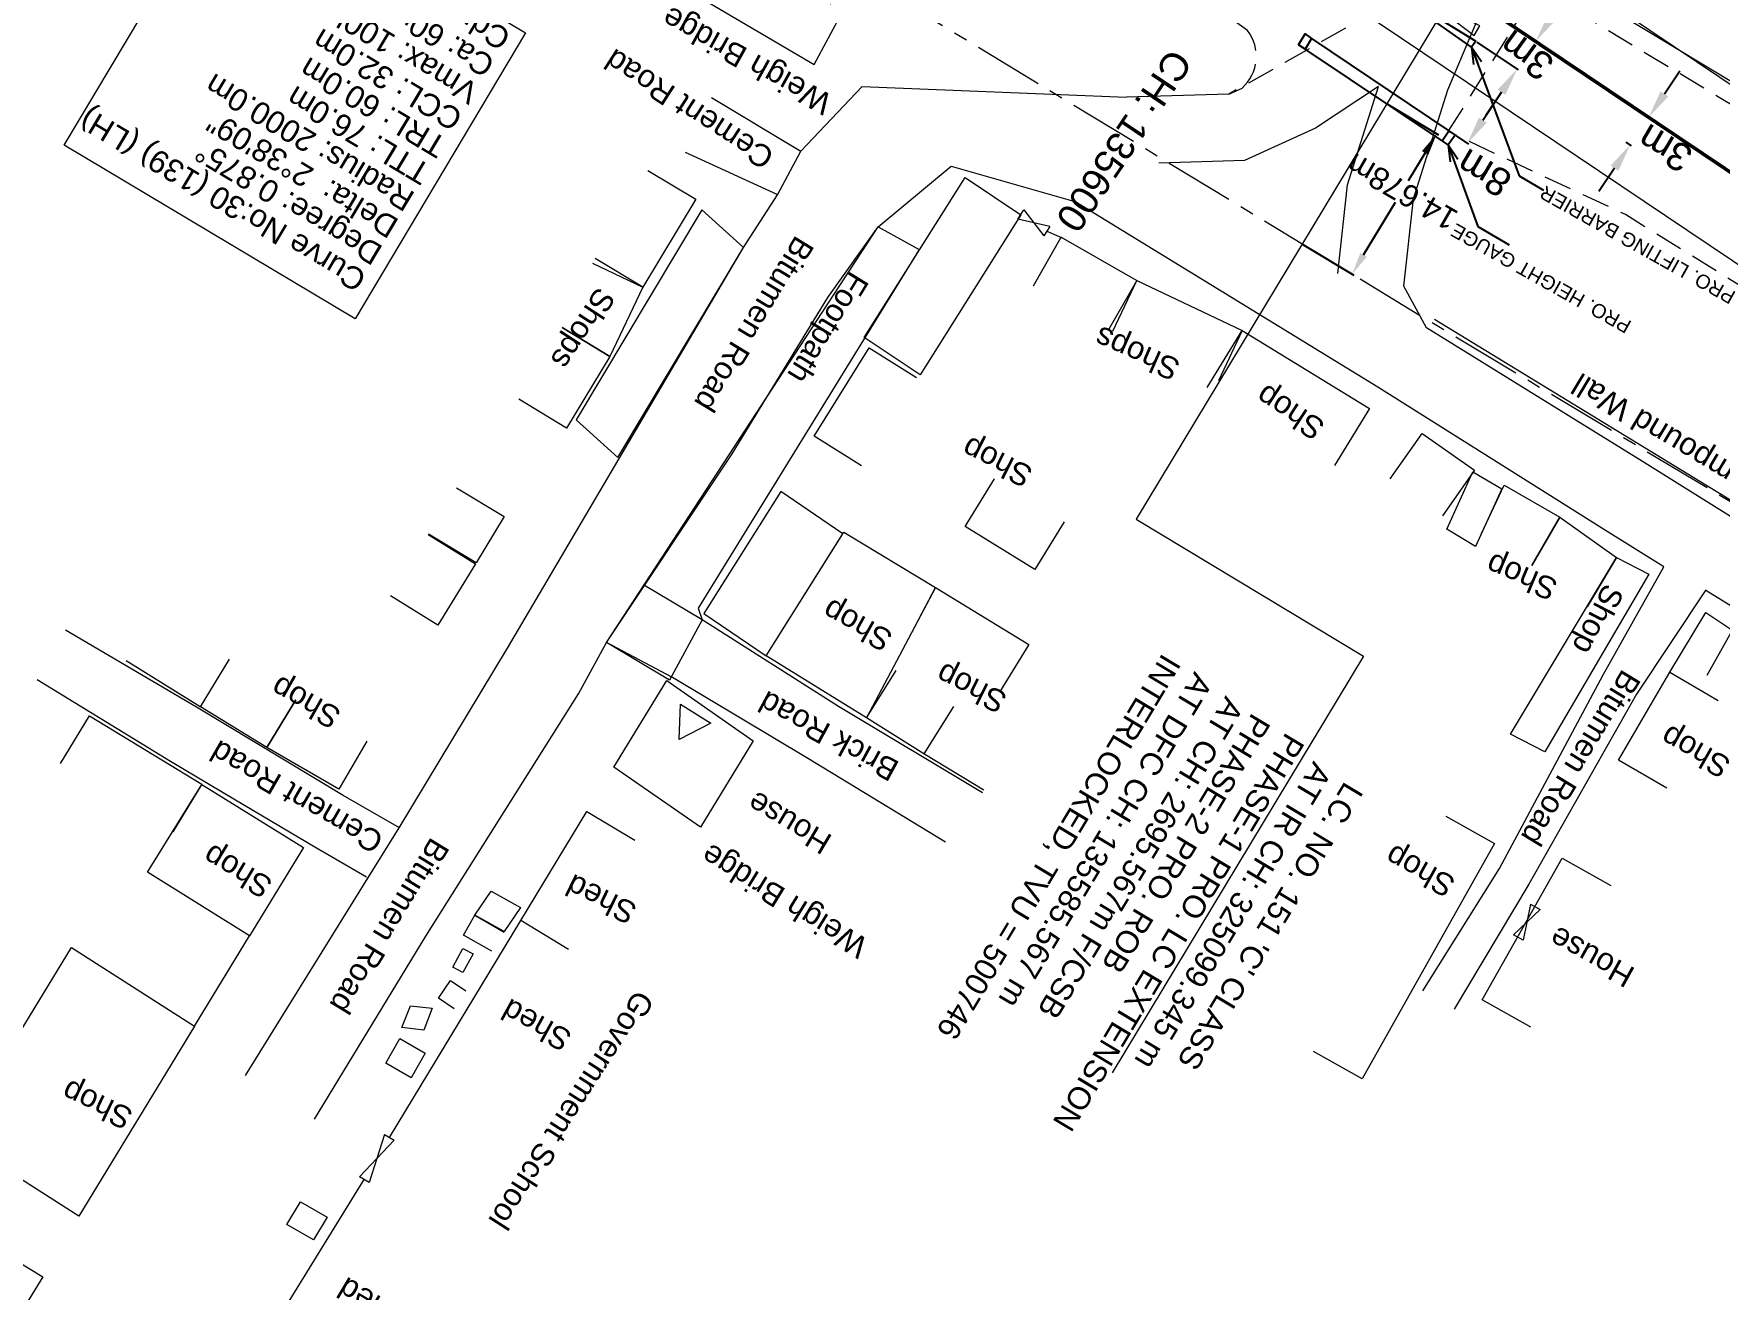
# Model space of a CAD drawing. Header units: metres. Extents: x 560405 to 1249476, y 3385111 to 6787087.
# Drawn here: x 623897.8 to 624048.8, y 3393725 to 3393837.5 of the extents above; entities that cross this region are included whole.
import ezdxf
from ezdxf.enums import TextEntityAlignment as Align

# ---------------------------------------------------------------- set-up
doc = ezdxf.new("R2010")
doc.units = ezdxf.units.M
doc.header["$MEASUREMENT"] = 0
doc.header["$PDSIZE"] = 0.05
doc.linetypes.add('CENTER', pattern=[2, 1.25, -0.25, 0.25, -0.25])
doc.linetypes.add('DASHED', pattern=[0.75, 0.5, -0.25])
doc.layers.get('Defpoints').update_dxf_attribs({"color": 5, "lineweight": 0})
for name, color, linetype, lineweight in [('Commercial Building Pucca', 7, 'Continuous', 13), ('Compound Wall', 7, 'Continuous', 13), ('Existing IR Track', 143, 'Continuous', 0), ('Existing Railway Boundary', 7, 'CENTER', 0), ('Footpath', 7, 'Continuous', 13), ('Gate', 7, 'Continuous', 13), ('Grill', 7, 'Continuous', 13), ('LC DETAILS IN PLAN', 7, 'Continuous', 0), ('OHE MAST TEXT', 7, 'Continuous', 0), ('Parking Area', 7, 'Continuous', 13), ('Proposed Chainage', 10, 'Continuous', 0), ('Proposed Curve_Details', 10, 'Continuous', 0), ('PROPOSED DFCC TRACK', 1, 'Continuous', 0), ('Residential Building Pucca', 7, 'Continuous', 13), ('Shed', 7, 'Continuous', 13), ('Subroad Edge', 34, 'Continuous', 0), ('Text', 7, 'Continuous', 0), ('Tower', 7, 'Continuous', 0)]:
    doc.layers.add(name, color=color, linetype=linetype, lineweight=lineweight)
for name, color, linetype in [('Dimension', 10, 'Continuous'), ('OP-3 CH UP', 7, 'Continuous'), ('PROPOSED ROADS', 10, 'DASHED')]:
    doc.layers.add(name, color=color, linetype=linetype)
doc.styles.add('ARIAL', font='arial.ttf')
doc.styles.get("Standard").update_dxf_attribs({"font": 'arial.ttf'})
doc.styles.add('Style-Arial', font='arial.ttf')
doc.styles.add('Text', font='arial.ttf', dxfattribs={"height": 2})
doc.linetypes.add('F-LINE', pattern='A,0.6,["X",Standard,S=0.3,R=0,X=0,Y=-0.15],0.1', length=0.7)
doc.dimstyles.get("Standard").update_dxf_attribs({"dimtxt": 2.5, "dimasz": 2.5, "dimexe": 0.18, "dimexo": 0.0625, "dimgap": 0.09, "dimtad": 0, "dimtih": 1, "dimtoh": 1, "dimdec": 3, "dimzin": 0, "dimdsep": 46, "dimtxsty": 'Standard', "dimcen": 0.09, "dimaunit": 1, "dimadec": 4, "dimazin": 0, "dimtfac": 1, "dimtdec": 3, "dimtofl": 0, "dimtmove": 0, "dimatfit": 3, "dimfxl": 1, "dimtolj": 1, "dimtzin": 0, "dimarcsym": 0})
doc.dimstyles.new('Standard$0', dxfattribs={"dimscale": 15, "dimtxt": 0.18, "dimasz": 0.18, "dimexe": 0.18, "dimexo": 0.0625, "dimgap": 0.09, "dimtad": 1, "dimtih": 1, "dimtoh": 1, "dimzin": 0, "dimdsep": 46, "dimtxsty": 'Standard', "dimcen": -0.09, "dimclrd": 256, "dimclre": 256, "dimclrt": 256, "dimadec": 0, "dimazin": 0, "dimtfac": 1, "dimtofl": 0, "dimtmove": 0, "dimatfit": 3, "dimfxl": 1, "dimtolj": 1, "dimtzin": 0, "dimlwd": -1, "dimlwe": -1, "dimarcsym": 0})

# ---------------------------------------------------------------- blocks, each defined once
blk = doc.blocks.new('*D11')
at = {"layer": 'Defpoints', "color": 0, "lineweight": 9, "transparency": 16777216}
for p in [(624019.03, 3393831.2), (624023.5, 3393828.51), (624011.45, 3393818.63)]:
    blk.add_point(p, dxfattribs=at)
at = {"layer": 'Dimension', "color": 0, "lineweight": -2, "transparency": 16777216}
for p, q in [((624019.08, 3393831.17), (624023.65, 3393828.42)), ((624022.46, 3393826.8), (624020.95, 3393824.29)), ((624016.95, 3393817.66), (624019.8, 3393822.39)), ((624011.5, 3393818.6), (624016.07, 3393815.85))]:
    blk.add_line(p, q, dxfattribs=at)
at = {"layer": 'Dimension', "color": 0, "lineweight": 9, "transparency": 16777216}
for points in [[(624022.18, 3393826.97), (624022.75, 3393826.63), (624023.5, 3393828.51)], [(624016.66, 3393817.83), (624017.23, 3393817.48), (624015.92, 3393815.94)]]:
    blk.add_solid(points, dxfattribs=at)
at = {"layer": 'Dimension', "color": 0, "lineweight": 0, "transparency": 16777216, "insert": (624020.37, 3393823.34), "char_height": 2, "attachment_point": 5, "rotation": 150}
blk.add_mtext('\\A1;14.678m', dxfattribs=at)
blk = doc.blocks.new('GT')
at = {"layer": 'Gate'}
for p, q in [((-0.5, -0.5), (-0.5, 0.5)), ((-0.5, 0.5), (0.5, -0.5)), ((0.5, 0.5), (0.5, -0.5))]:
    blk.add_line(p, q, dxfattribs=at)
at = {"layer": 'Gate', "flags": 128}
blk.add_lwpolyline([(0.5, 0.5), (-0.5, -0.5)], dxfattribs=at)
blk = doc.blocks.new('*D432')
at = {"layer": 'Defpoints', "color": 0, "lineweight": 9, "transparency": 16777216}
for p in [(624042.01, 3393830.35), (624042.51, 3393830.02), (624040.33, 3393827.85)]:
    blk.add_point(p, dxfattribs=at)
at = {"layer": 'Dimension', "color": 0, "lineweight": -2, "transparency": 16777216}
for p, q in [((624043.9, 3393832.09), (624045.29, 3393834.17)), ((624042.11, 3393830.28), (624042.61, 3393829.95)), ((624040.43, 3393827.78), (624040.93, 3393827.44)), ((624039.43, 3393825.44), (624038.03, 3393823.36))]:
    blk.add_line(p, q, dxfattribs=at)
at = {"layer": 'Dimension', "color": 0, "lineweight": 9, "transparency": 16777216}
for points in [[(624044.25, 3393831.86), (624043.55, 3393832.32), (624042.51, 3393830.02)], [(624039.78, 3393825.2), (624039.08, 3393825.67), (624040.82, 3393827.51)]]:
    blk.add_solid(points, dxfattribs=at)
at = {"layer": 'Dimension', "color": 0, "lineweight": 0, "transparency": 16777216, "insert": (624043.94, 3393827.23), "char_height": 2.5, "attachment_point": 5, "rotation": 149.3696, "style": 'Style-Arial'}
blk.add_mtext('\\A1;3m', dxfattribs=at)
blk = doc.blocks.new('TerminatorOpen_0.5')
at = {"color": 0, "linetype": 'ByBlock', "lineweight": -2}
for q in [(-1, 0.25), (-1, 0), (-1, -0.25)]:
    blk.add_line((0, 0), q, dxfattribs=at)
blk = doc.blocks.new('*D433')
at = {"layer": 'Defpoints', "color": 0, "lineweight": 9, "transparency": 16777216}
for p in [(624029.6, 3393835.05), (624030.7, 3393834.31), (624025.14, 3393828.4)]:
    blk.add_point(p, dxfattribs=at)
at = {"layer": 'Dimension', "color": 0, "lineweight": -2, "transparency": 16777216}
for p, q in [((624029.71, 3393834.98), (624030.81, 3393834.25)), ((624027.64, 3393829.74), (624029.31, 3393832.24)), ((624025.24, 3393828.33), (624026.35, 3393827.59))]:
    blk.add_line(p, q, dxfattribs=at)
at = {"layer": 'Dimension', "color": 0, "lineweight": 9, "transparency": 16777216}
for points in [[(624029.66, 3393832.01), (624028.97, 3393832.47), (624030.7, 3393834.31)], [(624027.98, 3393829.51), (624027.29, 3393829.97), (624026.24, 3393827.66)]]:
    blk.add_solid(points, dxfattribs=at)
at = {"layer": 'Dimension', "color": 0, "lineweight": 0, "transparency": 16777216, "insert": (624027.73, 3393825.01), "char_height": 2.5, "attachment_point": 5, "rotation": 149.3696, "style": 'Style-Arial'}
blk.add_mtext('\\A1;8m', dxfattribs=at)
blk = doc.blocks.new('*D434')
at = {"layer": 'Defpoints', "color": 0, "lineweight": 9, "transparency": 16777216}
for p in [(624028.67, 3393839.31), (624026.99, 3393836.81), (624032.38, 3393836.82)]:
    blk.add_point(p, dxfattribs=at)
at = {"layer": 'Dimension', "color": 0, "lineweight": -2, "transparency": 16777216}
for p, q in [((624033.78, 3393838.89), (624035.17, 3393840.97)), ((624028.78, 3393839.24), (624032.49, 3393836.75)), ((624027.1, 3393836.74), (624030.81, 3393834.24)), ((624029.31, 3393832.24), (624027.91, 3393830.16))]:
    blk.add_line(p, q, dxfattribs=at)
at = {"layer": 'Dimension', "color": 0, "lineweight": 9, "transparency": 16777216}
for points in [[(624033.43, 3393839.12), (624034.13, 3393838.66), (624032.38, 3393836.82)], [(624028.96, 3393832.47), (624029.65, 3393832), (624030.7, 3393834.31)]]:
    blk.add_solid(points, dxfattribs=at)
at = {"layer": 'Dimension', "color": 0, "lineweight": 0, "transparency": 16777216, "insert": (624031.54, 3393835.56), "char_height": 2.5, "attachment_point": 5, "rotation": 144, "style": 'Style-Arial'}
blk.add_mtext('\\A1;3m', dxfattribs=at)

msp = doc.modelspace()

# ---------------------------------------------------------------- linework, layer by layer
at = {"color": 1}
for points in [[(624026.9913, 3393836.8056), (624026.6315, 3393836.2749), (624017.8736, 3393842.4612), (624026.9913, 3393836.8056)], [(624023.9879, 3393827.8973), (624011.7066, 3393836.0912)], [(624012.294, 3393837.0596), (624024.5945, 3393828.7685)]]:
    msp.add_lwpolyline(points, dxfattribs=at)
for points in [[(624011.1256, 3393836.4915), (624011.7131, 3393837.4599), (624012.294, 3393837.0596), (624011.7066, 3393836.0912)], [(624023.9879, 3393827.8973), (624024.5945, 3393828.7685), (624025.1405, 3393828.4025), (624024.5368, 3393827.5341)]]:
    msp.add_3dface(points, dxfattribs=at)
at = {"layer": 'Commercial Building Pucca', "flags": 128}
for points in [[(623952.823, 3393825.2294), (623957.108, 3393822.6549), (623952.3741, 3393814.7761), (623948.0892, 3393817.3507)], [(623987.3624, 3393814.9045), (623989.8477, 3393819.2418), (623996.6221, 3393815.36), (623994.1368, 3393811.0227)], [(623947.8614, 3393816.9266), (623952.3741, 3393814.7761), (623949.4171, 3393808.571), (623945.1432, 3393811.1617)], [(623994.4863, 3393810.8403), (623996.6221, 3393815.36), (624006.0761, 3393810.8924), (624003.9402, 3393806.3727)], [(623945.1432, 3393811.1617), (623949.4166, 3393808.568), (623945.5218, 3393802.1506), (623941.2484, 3393804.7443)], [(624002.9388, 3393805.7794), (624006.0761, 3393810.8924), (624017.4832, 3393803.8931), (624014.346, 3393798.7801)], [(623971.9638, 3393798.7695), (623967.7191, 3393801.4098), (623972.6454, 3393809.3298), (623976.8901, 3393806.6896)], [(624019.3278, 3393797.5872), (624022.2084, 3393801.6727), (624026.8883, 3393798.3729), (624024.0077, 3393794.2875)], [(623990.1264, 3393793.7368), (623987.5024, 3393789.482), (623981.2537, 3393793.3358), (623983.8778, 3393797.5906)], [(624027.48, 3393792.6312), (624029.5432, 3393797.0455), (624034.531, 3393794.1577), (624032.0264, 3393789.8316)], [(623935.6678, 3393796.806), (623939.9509, 3393794.2283), (623937.4496, 3393790.0723), (623933.1666, 3393792.65)], [(624032.0264, 3393789.8316), (624034.531, 3393794.1577), (624039.6127, 3393790.5425), (624036.9679, 3393786.1348)], [(623933.1312, 3393792.6056), (623937.3902, 3393789.9883), (623934.0102, 3393784.4883), (623929.7513, 3393787.1056)], [(623976.1693, 3393783.2628), (623978.6058, 3393787.8672), (623986.9487, 3393782.7567), (623984.3376, 3393778.494)], [(624047.7365, 3393780.0125), (624050.1841, 3393784.3713), (624055.8631, 3393781.1824), (624053.4155, 3393776.8236)], [(623921.2872, 3393777.7952), (623918.6805, 3393773.5297), (623912.7284, 3393777.1671), (623915.335, 3393781.4326)], [(623980.2103, 3393777.1885), (623977.5544, 3393772.9535), (623972.4184, 3393776.1745), (623975.0743, 3393780.4095)], [(624044.1051, 3393769.8706), (624039.7898, 3393772.394), (624044.3946, 3393780.2683), (624048.7098, 3393777.7449)], [(623927.6425, 3393774.0973), (623925.1277, 3393769.7769), (623918.6805, 3393773.5297), (623921.2872, 3393777.7952)], [(623900.1917, 3393772.0809), (623902.7882, 3393776.3525), (623912.8659, 3393770.2266), (623910.2693, 3393765.955)], [(624024.316, 3393767.3638), (624028.673, 3393764.9132), (624016.8095, 3393743.8204), (624012.4524, 3393746.271)]]:
    msp.add_lwpolyline(points, dxfattribs=at)
at = {"layer": 'Commercial Building Pucca'}
for points in [[(623955.5636, 3393841.9071), (623967.7227, 3393834.7177), (623970.3044, 3393839.4975), (623958.1453, 3393846.687)], [(623972.2072, 3393810.2719), (623981.2402, 3393824.5931), (623986.2478, 3393821.2664), (623977.205, 3393806.9298)], [(624024.4002, 3393793.0821), (624026.7382, 3393798.2382), (624029.321, 3393796.6912), (624026.983, 3393791.5351)], [(623964.7299, 3393796.4729), (623957.8436, 3393785.5458), (623963.4086, 3393781.7453), (623970.2955, 3393792.6732)], [(623978.6058, 3393787.8672), (623972.4184, 3393776.1745), (623963.4086, 3393781.7453), (623970.3921, 3393792.805)], [(624039.6127, 3393790.5425), (624042.4993, 3393789.0511), (624033.1787, 3393773.1314), (624030.1152, 3393774.7143)], [(623912.8704, 3393770.2229), (623921.9548, 3393764.5587), (623917.1373, 3393756.6554), (623907.9818, 3393762.3638)], [(623912.2107, 3393748.5614), (623901.8314, 3393731.5225), (623890.7978, 3393738.5647), (623901.1784, 3393755.6059)], [(623883.017, 3393735.6116), (623898.6044, 3393726.1032), (623896.6109, 3393722.8444), (623881.0178, 3393732.3563)]]:
    msp.add_3dface(points, dxfattribs=at)
at = {"layer": 'Compound Wall', "flags": 128}
for points in [[(623988.5644, 3393819.7976), (623989.8812, 3393819.2164)], [(624023.3144, 3393811.9212), (624058.9501, 3393790.142), (624082.2334, 3393775.0893)], [(624044.3946, 3393780.2683), (624047.6163, 3393785.6136), (624049.9543, 3393784.0667)], [(623906.0817, 3393781.3277), (623912.7046, 3393777.1839)], [(623982.909, 3393769.694), (623977.5544, 3393772.9535)], [(623929.6608, 3393738.5753), (623941.4369, 3393758.0288)], [(623912.2107, 3393748.5614), (623917.1385, 3393756.6562)], [(623913.088, 3393711.6177), (623927.4, 3393734.8133)]]:
    msp.add_lwpolyline(points, dxfattribs=at)
at = {"layer": 'Compound Wall', "lineweight": 20, "flags": 128}
for points in [[(624023.3144, 3393811.9212), (624058.9501, 3393790.142), (624082.2334, 3393775.0893)], [(623906.0817, 3393781.3277), (623912.7046, 3393777.1839)], [(623982.909, 3393769.694), (623977.5544, 3393772.9535)], [(623929.6608, 3393738.5753), (623941.4369, 3393758.0288)]]:
    msp.add_lwpolyline(points, dxfattribs=at)
at = {"layer": 'Existing IR Track', "color": 3, "lineweight": 18, "ltscale": 5, "flags": 128}
msp.add_lwpolyline([(624127.8945, 3393786.2784), (624096.2874, 3393805.2387), (624018.9213, 3393851.8817), (623994.5329, 3393866.5273), (623948.0537, 3393894.4514), (623941.8094, 3393898.1905), (623923.9358, 3393908.9704), (623921.2453, 3393910.5484), (623918.9973, 3393911.8799), (623910.92, 3393916.2941), (623909.1907, 3393917.212), (623908.1155, 3393917.7604), (623906.1161, 3393918.7817), (623898.0936, 3393922.768), (623895.7676, 3393923.8784)], dxfattribs=at)
at = {"layer": 'Existing Railway Boundary', "color": 36, "lineweight": 20, "ltscale": 5}
msp.add_line((624021.9727, 3393812.2493), (623928.7199, 3393868.8415), dxfattribs=at)
at = {"layer": 'Existing Railway Boundary', "color": 36, "lineweight": 20, "ltscale": 5, "flags": 128}
msp.add_lwpolyline([(628955.3903, 3390792.7231), (628931.5933, 3390806.5004), (628894.0251, 3390836.9955), (628805.3605, 3390890.9758), (628763.1272, 3390916.9343), (628721.4077, 3390942.8333), (628634.7683, 3390998.5313), (628587.091, 3391026.3426), (628541.4721, 3391053.7252), (628498.5869, 3391079.4164), (628461.1936, 3391101.0466), (628391.2271, 3391146.4682), (628362.6237, 3391162.4973), (628324.6397, 3391185.7049), (628291.5767, 3391211.6933), (628254.0781, 3391235.9403), (628157.3612, 3391308.2767), (628174.1002, 3391326.9143), (628137.357, 3391356.9761), (627964.1476, 3391459.1923), (627842.8937, 3391531.9115), (627628.8138, 3391662.2153), (627542.6631, 3391714.392), (627424.9352, 3391785.3705), (627222.9648, 3391909.2736), (627204.5725, 3391920.6394), (627188.744, 3391930.1784), (627172.9334, 3391939.7064), (627156.2431, 3391949.7674), (627139.5672, 3391959.8197), (627123.601, 3391969.4113), (627107.6038, 3391979.0215), (627094.8626, 3391986.7123), (627082.1497, 3391994.3859), (627065.7488, 3392004.2586), (627049.3375, 3392014.1375), (627032.6946, 3392024.1476), (627016.0309, 3392034.1701), (627000.4204, 3392043.5941), (626984.8329, 3392053.004), (626968.8891, 3392062.6064), (626952.9363, 3392072.2142), (626935.7844, 3392082.5282), (626918.6205, 3392092.8492), (626911.6028, 3392097.0645), (626893.0809, 3392108.2246), (626874.5706, 3392119.3777), (626856.2268, 3392130.4336), (626837.8855, 3392141.4881), (626820.3864, 3392152.0274), (626802.8816, 3392162.57), (626783.4724, 3392174.252), (626764.0577, 3392185.9374), (626746.1558, 3392196.7119), (626728.2543, 3392207.4863), (626707.0601, 3392220.2572), (626685.8746, 3392233.0229), (626648.9408, 3392255.2553), (626610.6712, 3392278.2676), (626591.3871, 3392289.8865), (626572.1184, 3392301.4961), (626553.8402, 3392312.4904), (626535.5663, 3392323.4823), (626522.8303, 3392331.1061), (626502.0043, 3392343.7024), (626484.7028, 3392354.0807), (626467.0127, 3392364.7717), (626449.2849, 3392375.4221), (626424.442, 3392390.2653), (626407.8647, 3392400.3136), (626390.2843, 3392410.9836), (626378.1904, 3392418.1073), (626367.3819, 3392424.6782), (626356.7585, 3392431.1355), (626339.0548, 3392441.7126), (626324.6325, 3392450.4845), (626311.6182, 3392458.3129), (626290.6128, 3392470.9931), (626276.2418, 3392479.6446), (626252.5581, 3392493.9648), (626233.8146, 3392505.2467), (626215.0541, 3392516.5389), (626191.0882, 3392530.9577), (626167.1186, 3392545.3787), (626148.2508, 3392556.7397), (626129.3895, 3392568.0967), (626109.0676, 3392580.3241), (626088.7404, 3392592.5546), (626063.7846, 3392607.5962), (626038.8416, 3392622.63), (626017.6425, 3392635.4182), (625996.4509, 3392648.2016), (625974.9359, 3392661.1602), (625952.8751, 3392674.4888), (625933.5372, 3392686.1045), (625914.159, 3392697.7444), (625896.1455, 3392708.6148), (625885.6622, 3392714.935), (625875.1898, 3392721.2486), (625871.6088, 3392723.3979), (625854.6293, 3392733.6202), (625837.6636, 3392743.8342), (625819.8659, 3392754.5631), (625802.0927, 3392765.2772), (625784.0738, 3392776.0974), (625766.0279, 3392786.9338), (625747.7802, 3392797.9258), (625729.6331, 3392808.8567), (625710.0131, 3392820.4001), (625690.2406, 3392832.0331), (625670.5571, 3392843.8213), (625650.9098, 3392855.5881), (625631.8821, 3392867.0602), (625612.8815, 3392878.5159), (625595.4116, 3392889.057), (625577.9617, 3392899.586), (625560.977, 3392909.7984), (625543.9665, 3392920.0263), (625527.0929, 3392930.2025), (625510.2317, 3392940.3713), (625492.2072, 3392951.2501), (625474.1887, 3392962.1253), (625459.4135, 3392971.0439), (625444.6385, 3392979.9623), (625429.7392, 3392988.9655), (625414.8651, 3392997.9534), (625398.0894, 3393008.048), (625381.2878, 3393018.1581), (625364.4876, 3393028.2943), (625347.6668, 3393038.4431), (625341.4954, 3393042.1962), (625336.6811, 3393045.1488), (625324.9758, 3393052.1854), (625313.1706, 3393059.282), (625305.1662, 3393064.122), (625297.2032, 3393068.9372), (625281.7488, 3393078.2354), (625266.3027, 3393087.5539), (625250.5827, 3393097.0002), (625234.8576, 3393106.4748), (625220.9629, 3393114.8441), (625207.0756, 3393123.2089), (625191.9734, 3393132.2824), (625166.0786, 3393147.7733), (625153.4581, 3393156.0581), (625151.114, 3393150.7018), (625147.8866, 3393153.7551), (625116.7003, 3393173.3287), (625093.3281, 3393188.0041), (625071.1556, 3393203.0477), (625055.7157, 3393212.8225), (625027.3997, 3393228.6096), (625007.6825, 3393240.5669), (624979.825, 3393257.4607), (624954.8894, 3393272.5826), (624917.8619, 3393296.9088), (624917.926, 3393297.7354), (624854.2544, 3393338.3806), (624790.1714, 3393374.1107), (624761.6212, 3393391.1947), (624742.8731, 3393402.4132), (624713.9783, 3393419.7034), (624678.9617, 3393441.6196), (624667.4095, 3393431.6005), (624566.1173, 3393492.8402), (624519.8878, 3393520.9391), (624450.2813, 3393561.7296), (624447.0221, 3393556.3381), (624253.5789, 3393673.1377), (624021.9727, 3393812.2493)], dxfattribs=at)
at = {"layer": 'Footpath', "flags": 128}
msp.add_lwpolyline([(623977.1294, 3393818.1511), (623957.315, 3393786.0234), (623957.6797, 3393784.9651), (623954.7493, 3393779.56), (623949.1182, 3393782.9429), (623973.4632, 3393820.1667), (623977.1294, 3393818.1511)], dxfattribs=at)
at = {"layer": 'Footpath'}
msp.add_3dface([(623950.1441, 3393799.5111), (623961.4049, 3393818.3215), (623957.6707, 3393821.6937), (623946.4054, 3393802.8758)], dxfattribs=at)
at = {"layer": 'Grill', "color": 10, "linetype": 'F-LINE', "lineweight": 13, "ltscale": 5, "flags": 128}
for points in [[(624777.2946, 3393405.0641), (624328.8564, 3393656.2506), (624322.3137, 3393659.9161), (624315.7749, 3393663.5834), (624309.2463, 3393667.2531), (624302.7228, 3393670.9319), (624296.2089, 3393674.6215), (624289.7063, 3393678.3249), (624283.2168, 3393682.045), (624276.7366, 3393685.788, -0.01275446), (624190.1043, 3393739.0347), (624183.8381, 3393743.1259), (624177.5882, 3393747.2358), (624171.3473, 3393751.365), (624165.1136, 3393755.5104), (624158.8851, 3393759.6693), (624152.6574, 3393763.8403), (624146.4349, 3393768.0163), (624140.2118, 3393772.1969), (624017.6744, 3393854.5304), (624011.4483, 3393858.713), (624005.2182, 3393862.8941), (623998.9779, 3393867.0735), (623992.7317, 3393871.2442), (623986.4751, 3393875.4049), (623980.2063, 3393879.5526), (623973.9233, 3393883.6842), (623967.6294, 3393887.7935, 0.00400056), (623940.5738, 3393905.0826), (623934.2006, 3393909.0678), (623927.8117, 3393913.0338), (623921.4142, 3393916.9802), (623915.0101, 3393920.9099), (623908.6013, 3393924.8261), (623902.1921, 3393928.7301), (623895.778, 3393932.6289), (623889.3646, 3393936.523), (623855.7286, 3393956.9431)], [(624177.705, 3393731.9771), (624177.705, 3393731.9771), (624169.1597, 3393737.2245), (624164.1613, 3393740.5316), (624157.9048, 3393744.6923), (624151.6585, 3393748.8629), (624145.4233, 3393753.039), (624139.1906, 3393757.2218), (624132.9625, 3393761.4059), (624010.4242, 3393843.7399), (624004.199, 3393847.9219), (623997.974, 3393852.0996), (623991.7514, 3393856.2672), (623985.5229, 3393860.4261), (623979.2892, 3393864.5715), (623973.0483, 3393868.7007), (623966.932, 3393873.0867), (623960.9522, 3393877.6547, 0.04858971), (623934.0222, 3393895.3414), (623927.677, 3393899.3091), (623921.2955, 3393903.0074), (623914.9265, 3393906.9362), (623908.4611, 3393910.3902), (623902.0704, 3393914.2952), (623895.5946, 3393918.4051), (623889.1146, 3393922.1812), (623882.6479, 3393925.7187), (623849.0293, 3393945.8021)]]:
    msp.add_lwpolyline(points, format="xyb", dxfattribs=at)
at = {"layer": 'LC DETAILS IN PLAN', "lineweight": 13}
msp.add_lwpolyline([(624035.5246, 3393858.5532), (623996.5783, 3393793.9734), (624016.9295, 3393781.7002), (623994.4215, 3393744.3779)], dxfattribs=at)
at = {"layer": 'OP-3 CH UP', "color": 40, "lineweight": 9, "true_color": 0xf8d731}
for radius in [8763.3902, 8182.5236, 7294.1209]:
    msp.add_circle((624059.7714, 3393874.4188), radius, dxfattribs=at)
at = {"layer": 'Parking Area', "color": 3, "linetype": 'ByBlock', "lineweight": 18, "ltscale": 5}
msp.add_lwpolyline([(624024.4972, 3393832.4556), (624028.6066, 3393842.2386), (624032.1358, 3393847.3839)], dxfattribs=at)
msp.add_lwpolyline([(624027.3735, 3393838.1886), (624018.0164, 3393842.7961), (624018.5419, 3393843.6466), (624026.8479, 3393837.3382)], close=True, dxfattribs=at)
at = {"layer": 'Parking Area', "color": 3, "linetype": 'DASHED', "lineweight": 18, "ltscale": 5, "flags": 128}
msp.add_lwpolyline([(624024.535, 3393828.7104), (624032.5937, 3393841.5586), (624055.3495, 3393827.8683), (624095.415, 3393803.8098), (624130.2392, 3393782.9784), (624127.5932, 3393776.3877), (624086.6878, 3393792.7503), (624066.7477, 3393804.9155), (624040.4214, 3393821.2712), (624024.535, 3393828.7104)], close=True, dxfattribs=at)
msp.add_lwpolyline([(624015.3328, 3393837.981), (624004.8749, 3393832.0735)], dxfattribs=at)
at = {"layer": 'Proposed Curve_Details'}
msp.add_lwpolyline([(623926.5843, 3393811.9262), (623900.5202, 3393827.5106), (623915.8019, 3393853.1356), (623941.866, 3393837.5511)], close=True, dxfattribs=at)
at = {"layer": 'PROPOSED DFCC TRACK', "color": 1, "linetype": 'Continuous', "lineweight": 50, "flags": 128}
msp.add_lwpolyline([(624136.5871, 3393766.8014), (624014.0493, 3393849.1351), (624007.8237, 3393853.3174), (624001.5961, 3393857.4968), (623995.3646, 3393861.6704), (623989.1273, 3393865.8351), (623982.8821, 3393869.9882), (623976.6273, 3393874.1266), (623970.3608, 3393878.2474), (623964.0808, 3393882.3477, 0.00399911), (623937.1226, 3393899.5745), (623930.7635, 3393903.551), (623924.3914, 3393907.5065), (623918.0082, 3393911.4441), (623911.6157, 3393915.3667), (623905.216, 3393919.2773), (623898.8107, 3393923.1789), (623892.4018, 3393927.0744)], format="xyb", dxfattribs=at)
at = {"layer": 'PROPOSED ROADS', "color": 1, "linetype": 'DASHED', "lineweight": 13, "ltscale": 5}
msp.add_lwpolyline([(624004.8749, 3393832.0735), (624006.0555, 3393832.6138, 0.39402483), (624006.5507, 3393837.7829), (623978.2032, 3393858.03), (623950.9114, 3393879.5778), (623926.9636, 3393894.6138), (623863.8653, 3393931.307, 0.43430329), (623849.6076, 3393929.3556, 0.42914533), (623855.0757, 3393915.6993), (623909.1203, 3393884.1821)], format="xyb", dxfattribs=at)
at = {"layer": 'Residential Building Pucca', "flags": 128}
for points in [[(623945.7106, 3393755.4356), (623941.4369, 3393758.0288), (623947.3675, 3393767.8026), (623951.6412, 3393765.2094)], [(624031.9403, 3393748.4614), (624027.5863, 3393750.9173), (624034.7493, 3393763.6165), (624039.1033, 3393761.1606)]]:
    msp.add_lwpolyline(points, dxfattribs=at)
at = {"layer": 'Residential Building Pucca'}
msp.add_3dface([(623949.7791, 3393771.7691), (623954.514, 3393779.5293), (623962.2679, 3393774.1329), (623957.5323, 3393766.3715)], dxfattribs=at)
at = {"layer": 'Shed', "flags": 128}
for points in [[(623938.8379, 3393755.2611), (623936.2958, 3393756.7172), (623937.3109, 3393758.4894), (623939.957, 3393756.9738)], [(623935.4755, 3393750.1152), (623934.0721, 3393751.0662), (623935.1505, 3393752.6578), (623936.5272, 3393751.7249)]]:
    msp.add_lwpolyline(points, dxfattribs=at)
at = {"layer": 'Shed'}
for points in [[(623937.3109, 3393758.4894), (623938.7697, 3393760.6417), (623941.3977, 3393759.1788), (623939.9388, 3393757.0262)], [(623935.3358, 3393753.8401), (623936.2385, 3393755.5122), (623937.1571, 3393755.0447), (623936.2543, 3393753.3724)], [(623930.7851, 3393748.4356), (623931.5418, 3393750.389), (623933.5037, 3393750.156), (623932.7468, 3393748.2019)], [(623929.3362, 3393745.2521), (623930.5989, 3393747.4385), (623932.8752, 3393746.1357), (623931.6034, 3393743.9336)], [(623922.8576, 3393729.3974), (623920.4816, 3393730.7691), (623921.6941, 3393732.8196), (623924.0862, 3393731.4386)]]:
    msp.add_3dface(points, dxfattribs=at)
at = {"layer": 'Subroad Edge', "lineweight": 15, "flags": 128}
for points in [[(623916.7683, 3393744.1339), (623927.3315, 3393761.1987), (623930.5535, 3393766.3345), (623940.2464, 3393782.4399), (623961.4031, 3393818.3167), (623964.4406, 3393823.061), (623966.5313, 3393826.9533), (623972.013, 3393832.7632), (623995.718, 3393831.7953)], [(623958.5208, 3393831.771), (623966.5313, 3393826.9533)], [(624004.8749, 3393832.0735), (623995.7183, 3393831.7862)], [(624018.2981, 3393832.7499), (624012.6391, 3393829.0285), (624006.272, 3393826.1144), (623998.5937, 3393825.8735)], [(624014.6397, 3393816.0129), (624015.5178, 3393823.9453), (624018.2981, 3393832.7499)], [(624066.169, 3393784.0134), (624041.9284, 3393799.1491), (624022.5797, 3393811.1336), (624020.5493, 3393814.8657), (624021.4166, 3393822.7), (624024.4972, 3393832.4556)], [(623922.9536, 3393740.2217), (623932.929, 3393756.6204), (623946.6008, 3393778.319), (623949.1182, 3393782.9429), (623960.3879, 3393799.826), (623968.9497, 3393813.8573), (623973.4632, 3393820.1667), (623979.9829, 3393825.6081), (623991.0728, 3393822.4565)], [(623956.1771, 3393826.8748), (623964.4453, 3393823.0846)], [(624022.2608, 3393751.7217), (624029.1133, 3393762.6853), (624038.4277, 3393780.0229), (624043.8501, 3393789.7078), (624038.5298, 3393793.0329), (624018.2137, 3393805.8192), (623991.0728, 3393822.4565)], [(623982.8167, 3393769.4684), (623969.9106, 3393777.2012), (623957.6851, 3393784.9673), (623952.5266, 3393788.049)], [(624047.611, 3393787.6444), (624041.407, 3393778.2978), (624031.7631, 3393761.2787), (624025.0767, 3393750.0853)], [(624047.6067, 3393787.6373), (624062.9511, 3393778.1456), (624102.1417, 3393753.7975), (624124.3616, 3393740.075), (624162.6424, 3393717.3856), (624163.5906, 3393716.8346), (624175.553, 3393709.4639), (624193.2893, 3393698.9363), (624217.5451, 3393684.131), (624253.622, 3393662.2012), (624267.9636, 3393653.605), (624275.6744, 3393648.6532), (624280.5189, 3393654.9118), (624294.3115, 3393647.8806), (624334.3991, 3393624.9364), (624337.5027, 3393620.532)], [(623930.5589, 3393766.3175), (623925.5257, 3393769.2193), (623912.3915, 3393777.1338), (623900.6553, 3393784.0531)], [(623979.4777, 3393765.0535), (623967.0683, 3393772.5959), (623955.0221, 3393779.8024), (623949.1182, 3393782.9429)], [(623927.6113, 3393761.9023), (623922.983, 3393764.6014), (623915.8856, 3393768.8179), (623910.066, 3393772.2641), (623898.1181, 3393779.5769)]]:
    msp.add_lwpolyline(points, dxfattribs=at)
at = {"layer": 'Tower'}
msp.add_3dface([(623955.6137, 3393774.2397), (623955.756, 3393777.4181), (623958.4541, 3393775.7058)], dxfattribs=at)

# ---------------------------------------------------------------- block references
at = {"layer": 'Gate'}
for p, xscale, yscale, zscale, rotation in [((623987.4061, 3393820.5325), 2.743407146415679, 0.9997814888905845, 1.656142409781398, 327.2838740127882), ((624031.5742, 3393757.8758), 3.138229211518066, 0.9997814888905846, 1.771311230013364, 61.28387401433594), ((623928.5304, 3393736.6943), 4.38903720672725, 0.9997814888905824, 2.094774010087471, 59.28387401455325)]:
    msp.add_blockref('GT', p, dxfattribs=dict(at, xscale=xscale, yscale=yscale, zscale=zscale, rotation=rotation))

# ---------------------------------------------------------------- texts
at = {"layer": 'LC DETAILS IN PLAN', "color": 5, "lineweight": 13, "style": 'ARIAL'}
for s, p in [('INTERLOCKED, TVU = 500746', (623998.9509, 3393782.0515)), ('AT DFC CH: 135585.567 m', (624001.8157, 3393780.4064)), ('AT CH: 2695.567m F/CSB', (624004.5983, 3393778.2254)), ('PHASE-2 PRO. ROB ', (624006.9842, 3393776.7197)), ('PHASE-1 PRO. LC EXTENSION ', (624010.0242, 3393774.9693))]:
    msp.add_text(s, height=2, rotation=239.039976, dxfattribs=at).set_placement(p)
at = {"layer": 'LC DETAILS IN PLAN', "lineweight": 13, "style": 'ARIAL'}
msp.add_text('AT IR CH: 325099.345 m', height=2, rotation=239.039976, dxfattribs=at).set_placement((624012.4772, 3393772.3763))
at = {"layer": 'LC DETAILS IN PLAN', "color": 3, "lineweight": 18, "style": 'ARIAL'}
msp.add_text("LC. NO. 151 'C' CLASS", height=2, rotation=239.039976, dxfattribs=at).set_placement((624015.2772, 3393770.5763))
at = {"layer": 'OHE MAST TEXT', "color": 1}
for s, p in [('PRO. LIFTING BARRIER', (624041.4928, 3393818.5674)), ('PRO. HEIGHT GAUGE', (624032.842, 3393815.5583))]:
    msp.add_text(s, height=1.25, rotation=150.672962, dxfattribs=at).set_placement(p, align=Align.MIDDLE_CENTER)
at = {"layer": 'Proposed Chainage', "color": 1, "lineweight": 0, "insert": (624000.6781, 3393835.6279), "char_height": 2.5, "attachment_point": 4, "rotation": 236.102851, "line_spacing_factor": 0.6, "style": 'Style-Arial'}
msp.add_mtext('CH: 135600', dxfattribs=at)
at = {"layer": 'Proposed Curve_Details', "color": 1, "lineweight": 0, "insert": (623940.7138, 3393837.6175), "char_height": 2, "attachment_point": 7, "rotation": 149.123596, "line_spacing_factor": 0.84, "style": 'Style-Arial'}
msp.add_mtext('Curve No:30 (139) (LH)\\PDegree: 0.875%%D\\PDelta:  2%%D38\'09"\\PRadius: 2000.0m\\PTTL: 76.0m\\PTRL: 60.0m\\PCCL: 32.0m\\PVmax: 100kmph\\PCa: 60mm\\PCd: 8.9mm', dxfattribs=at)
at = {"layer": 'Subroad Edge', "style": 'ARIAL'}
for s, rotation, p in [('Cement Road', 147.121586, (623964.3045, 3393826.878)), ('Bitumen Road', 238.687836, (623966.0981, 3393819.5259)), ('Bitumen Road', 238.687836, (624040.1712, 3393780.6528)), ('Brick Road', 151.4565, (623975.4829, 3393772.155)), ('Cement Road', 149.962115, (623929.3081, 3393765.6419)), ('Bitumen Road', 238.687836, (623933.426, 3393765.5929))]:
    msp.add_text(s, height=2, rotation=rotation, dxfattribs=at).set_placement(p)
at = {"layer": 'Text'}
for s, rotation, style, p in [('Weigh Bridge', 151.01203, 'ARIAL', (623969.4937, 3393831.8804)), ('Footpath', 238.449607, 'Text', (623971.0126, 3393816.333)), ('Weigh Bridge', 148.452285, 'Text', (623972.705, 3393756.23)), ('Shed', 153.974476, 'Text', (623952.0008, 3393759.3858)), ('Shed', 151.058025, 'Text', (623946.1716, 3393747.9411)), ('Shed', 149.086492, 'Text', (623931.4313, 3393722.8042))]:
    msp.add_text(s, height=2, rotation=rotation, dxfattribs=dict(at, style=style)).set_placement(p)
for s, rotation, p in [('Shops', 236.9907, (623948.3431, 3393814.9181)), ('Shops', 156.232006, (624000.6745, 3393808.1452)), ('Shop', 146.856578, (624013.6386, 3393802.6069)), ('Compound Wall', 149.007845, (624053.4517, 3393796.94)), ('Shop', 153.269326, (623987.4674, 3393798.516)), ('Shop', 157.046233, (624034.4957, 3393788.4585)), ('Shop', 242.531863, (624038.5874, 3393788.3437)), ('Shop', 150.928484, (623974.9221, 3393783.7573)), ('Shop', 153.420948, (623985.16, 3393778.2749)), ('Shop', 150.522863, (623925.493, 3393776.8177)), ('Shop', 150.486774, (624050.0038, 3393772.4016)), ('House', 149.102645, (623969.469, 3393765.5506)), ('Shop', 149.056702, (623919.3568, 3393761.6031)), ('Shop', 150.92309, (624025.3351, 3393761.738)), ('House', 150.92309, (624041.3947, 3393753.665)), ('Government School', 237.240389, (623951.8116, 3393751.9342)), ('Shop', 154.408936, (623906.8437, 3393740.9981))]:
    msp.add_text(s, height=2, rotation=rotation, dxfattribs=at).set_placement(p)

# ---------------------------------------------------------------- dimensions: what is measured, and where the dimension line sits
at = {"layer": 'Dimension', "lineweight": 0}
for p1, p2, distance, picture, middle, turn in [((624026.9913, 3393836.8056), (624028.6734, 3393839.3091), -4.4715, '*D434', (624031.5439, 3393835.5636), 324), ((624040.3263, 3393827.8458), (624042.0084, 3393830.3492), -0.5989, '*D432', (624043.9405, 3393827.2342), 180)]:
    dim = msp.add_aligned_dim(p1=p1, p2=p2, distance=distance, dimstyle='Standard$0', override={"dimscale": 1, "dimtxt": 2.5, "dimasz": 2.5, "dimexe": 0.125, "dimexo": 0.125, "dimgap": 0.125, "dimtih": 0, "dimtoh": 0, "dimdec": 0, "dimzin": 11, "dimpost": 'm', "dimtxsty": 'Style-Arial', "dimsah": 1, "dimcen": 0.09, "dimclrd": 0, "dimclre": 0, "dimclrt": 0, "dimaunit": 1, "dimadec": 4, "dimazin": 3, "dimtdec": 3, "dimtmove": 2, "dimldrblk": 'TerminatorOpen_0.5', "dimfrac": 2, "dimtzin": 11, "dimlwd": 65534, "dimlwe": 65534}, dxfattribs=at)
    dim.commit()
    dim.dimension.update_dxf_attribs({"geometry": picture, "text_midpoint": middle, "text_rotation": turn})
dim = msp.add_linear_dim(base=(624030.7049, 3393834.3149), p1=(624025.1405, 3393828.4025), p2=(624029.6021, 3393835.0545), angle=56.149148, dimstyle='Standard$0', override={"dimscale": 1, "dimtxt": 2.5, "dimasz": 2.5, "dimexe": 0.125, "dimexo": 0.125, "dimgap": 0.125, "dimtih": 0, "dimtoh": 0, "dimdec": 0, "dimzin": 11, "dimpost": 'm', "dimtxsty": 'Style-Arial', "dimsah": 1, "dimcen": 0.09, "dimclrd": 0, "dimclre": 0, "dimclrt": 0, "dimaunit": 1, "dimadec": 4, "dimazin": 3, "dimtdec": 3, "dimtmove": 2, "dimldrblk": 'TerminatorOpen_0.5', "dimfrac": 2, "dimtzin": 11, "dimlwd": 65534, "dimlwe": 65534}, dxfattribs=at)
dim.commit()
dim.dimension.update_dxf_attribs({"geometry": '*D433', "text_midpoint": (624027.732, 3393825.0127), "dimtype": 161, "text_rotation": 180})
at = {"layer": 'Dimension', "color": 10, "lineweight": 0}
dim = msp.add_linear_dim(base=(624023.4954, 3393828.5121), p1=(624011.4509, 3393818.6347), p2=(624019.0312, 3393831.2043), angle=58.906964, dimstyle='Standard', override={"dimtxt": 2, "dimasz": 2, "dimpost": 'm'}, dxfattribs=at)
dim.commit()
dim.dimension.update_dxf_attribs({"geometry": '*D11', "text_midpoint": (624020.375, 3393823.3378), "dimtype": 161, "text_rotation": 150})

# ---------------------------------------------------------------- leaders
at = {"layer": 'Dimension', "lineweight": 0}
for points in [[(624026.6315, 3393836.2749), (624030.8961, 3393824.7567), (624033.062, 3393823.4742)], [(624024.5368, 3393827.5341), (624027.1699, 3393820.2212), (624029.982, 3393818.5562)]]:
    msp.add_leader(points, dimstyle='Standard', override={"dimtxt": 1.5, "dimasz": 1.5, "dimexe": 0.125, "dimexo": 0.125, "dimgap": 0.125, "dimtad": 1, "dimtih": 0, "dimtoh": 0, "dimdec": 0, "dimzin": 11, "dimtxsty": 'Style-Arial', "dimazin": 3, "dimtmove": 2, "dimldrblk": 'TerminatorOpen_0.5', "dimfrac": 2, "dimtzin": 11}, dxfattribs=at)

doc.saveas('drawing.dxf')
